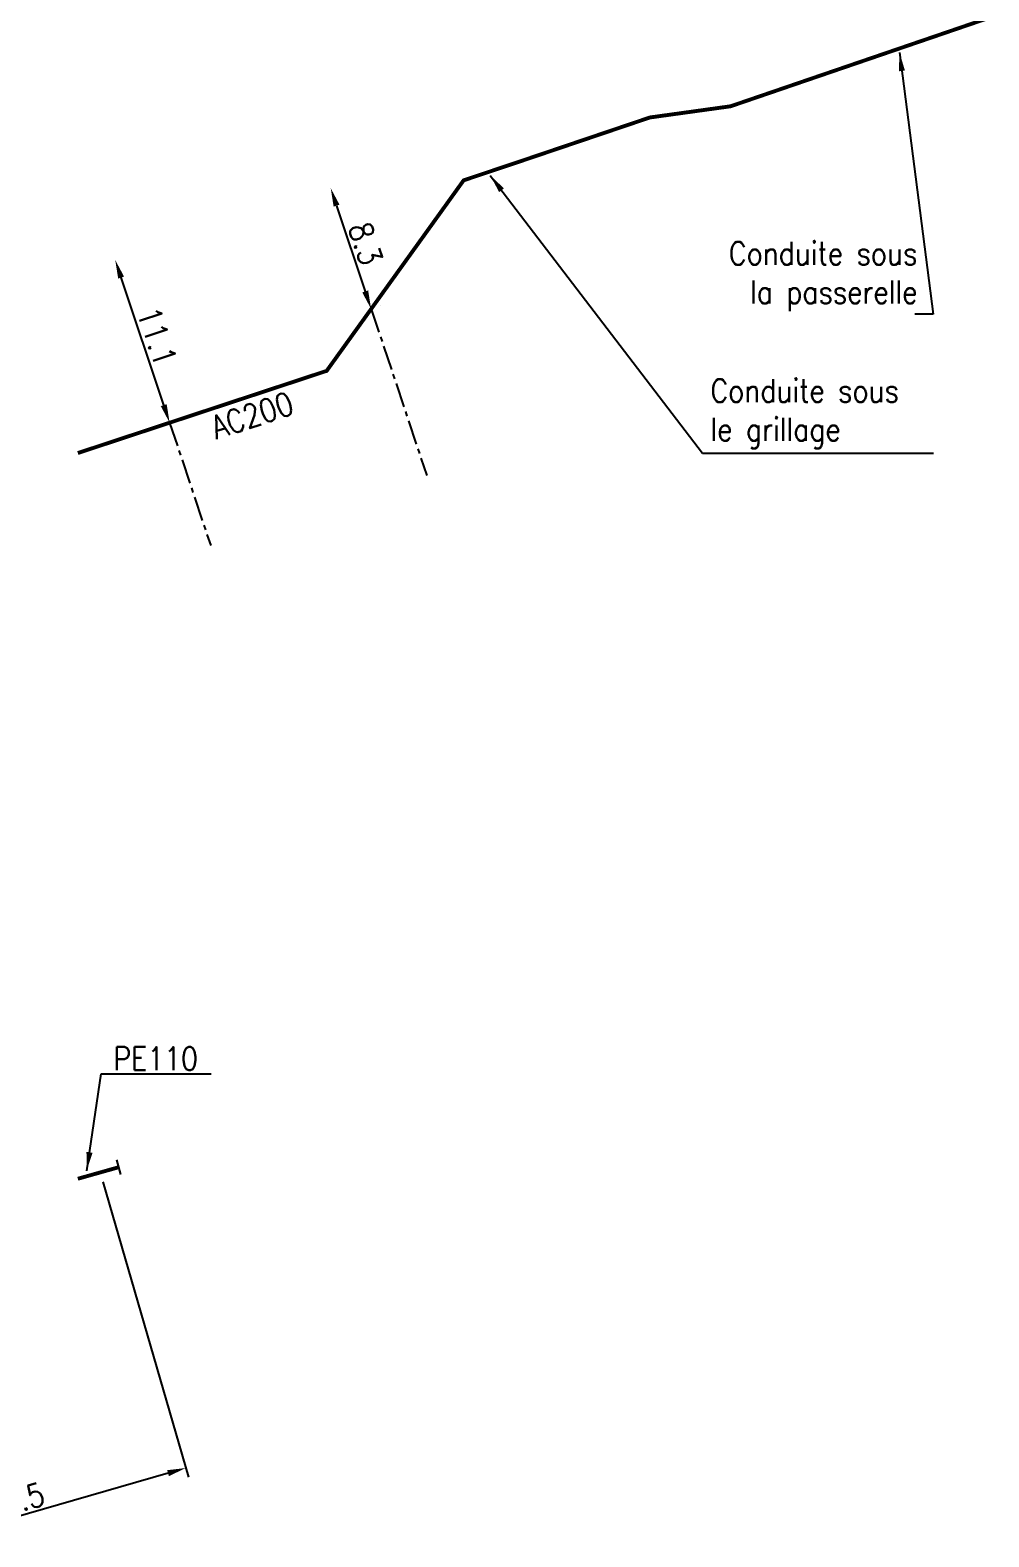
# Model space of a CAD drawing. Header units: millimetres. Extents: x 100882 to 102000, y 121995 to 123000.
# Drawn here: x 100996.9 to 101058.9, y 122137.4 to 122234.9 of the extents above; entities that cross this region are included whole.
import ezdxf
from ezdxf.enums import TextEntityAlignment as Align

# ---------------------------------------------------------------- set-up
doc = ezdxf.new("R2010")
doc.units = ezdxf.units.MM
doc.header["$PDMODE"] = 34
for name, pattern in [('CENTER', [50.8, 31.75, -6.35, 6.35, -6.35]), ('L_25_AP', [2000, 1000, 1000]), ('L_25_PE', [2000, 1000, 1000])]:
    doc.linetypes.add(name, pattern=pattern)
doc.layers.get('0').update_dxf_attribs({"linetype": 'CONTINUOUS'})
doc.layers.get('DEFPOINTS').update_dxf_attribs({"linetype": 'CONTINUOUS'})
doc.layers.add('L_150', color=1, linetype='CONTINUOUS')
doc.layers.add('L_340', color=7, linetype='CONTINUOUS')
doc.styles.add('G_ROMANS', font='ROMANS.SHX', dxfattribs={"width": 0.75})
doc.styles.get("Standard").update_dxf_attribs({"font": 'romans.shx', "width": 0.85})
doc.dimstyles.get("Standard").update_dxf_attribs({"dimtxt": 1.5, "dimasz": 1.2, "dimexe": 0.625, "dimexo": 0.625, "dimgap": 0.25, "dimtad": 1, "dimdec": 1, "dimzin": 0, "dimdsep": 46, "dimtxsty": 'Standard', "dimcen": -0.5, "dimadec": 0, "dimazin": 0, "dimtfac": 1, "dimtdec": 1, "dimtmove": 0, "dimatfit": 3, "dimfxl": 0, "dimtolj": 1, "dimtzin": 0, "dimarcsym": 0})

# ---------------------------------------------------------------- blocks, each defined once
blk = doc.blocks.new('*D219')
at = {"layer": 'DEFPOINTS', "color": 0, "linetype": 'Continuous', "transparency": 16777216}
for p in [(101016.347, 122224.673), (101018.96, 122216.848), (101018.96, 122216.848)]:
    blk.add_point(p, dxfattribs=at)
at = {"layer": 'L_150', "color": 0, "linetype": 'Continuous', "lineweight": -2, "transparency": 16777216}
for p, q in [((101016.727, 122223.535), (101018.58, 122217.986)), ((101019.553, 122217.046), (101019.553, 122217.046))]:
    blk.add_line(p, q, dxfattribs=at)
at = {"layer": 'L_150', "color": 0, "linetype": 'Continuous', "transparency": 16777216}
for points in [[(101016.917, 122223.598), (101016.538, 122223.472), (101016.347, 122224.673)], [(101018.77, 122218.049), (101018.39, 122217.923), (101018.96, 122216.848)]]:
    blk.add_solid(points, dxfattribs=at)
at = {"layer": 'L_150', "color": 0, "linetype": 'Continuous', "transparency": 16777216, "insert": (101018.602, 122221.077), "char_height": 1.5, "attachment_point": 5, "rotation": 288.46448}
blk.add_mtext('\\A1;8.3', dxfattribs=at)
blk = doc.blocks.new('*D220')
at = {"layer": 'DEFPOINTS', "color": 0, "linetype": 'Continuous', "transparency": 16777216}
for p in [(101002.418, 122220.022), (101002.418, 122220.022), (101005.934, 122209.494)]:
    blk.add_point(p, dxfattribs=at)
at = {"layer": 'L_150', "color": 0, "linetype": 'Continuous', "lineweight": -2, "transparency": 16777216}
blk.add_line((101005.554, 122210.632), (101002.798, 122218.884), dxfattribs=at)
at = {"layer": 'L_150', "color": 0, "linetype": 'Continuous', "transparency": 16777216}
for points in [[(101002.988, 122218.947), (101002.608, 122218.821), (101002.418, 122220.022)], [(101005.743, 122210.695), (101005.364, 122210.568), (101005.934, 122209.494)]]:
    blk.add_solid(points, dxfattribs=at)
at = {"layer": 'L_150', "color": 0, "linetype": 'Continuous', "transparency": 16777216, "insert": (101005.124, 122215.075), "char_height": 1.5, "attachment_point": 5, "rotation": 288.46448}
blk.add_mtext('\\A1;11.1', dxfattribs=at)
blk = doc.blocks.new('*D532')
at = {"layer": 'DEFPOINTS', "color": 0, "linetype": 'Continuous', "transparency": 16777216}
for p in [(101001.45, 122160.991), (100882.186, 122110.855), (100883.549, 122106.145)]:
    blk.add_point(p, dxfattribs=at)
at = {"layer": 'L_340', "color": 0, "linetype": 'Continuous', "lineweight": -2, "transparency": 16777216}
for p, q in [((101001.624, 122160.39), (101007.158, 122141.268)), ((101005.831, 122141.535), (100884.702, 122106.479)), ((100882.36, 122110.255), (100883.723, 122105.545))]:
    blk.add_line(p, q, dxfattribs=at)
at = {"layer": 'L_340', "color": 0, "linetype": 'Continuous', "transparency": 16777216}
for points in [[(101005.776, 122141.727), (101005.887, 122141.343), (101006.984, 122141.868)], [(100884.647, 122106.671), (100884.758, 122106.286), (100883.549, 122106.145)]]:
    blk.add_solid(points, dxfattribs=at)
at = {"layer": 'L_340', "color": 0, "linetype": 'Continuous', "transparency": 16777216, "insert": (100995.416, 122139.561), "char_height": 1.5, "attachment_point": 5, "rotation": 16.14101}
blk.add_mtext('\\A1;128.5', dxfattribs=at)
blk = doc.blocks.new('L_340_07')
at = {"color": 0, "linetype": 'Continuous', "const_width": 0.25, "flags": 128}
blk.add_lwpolyline([(0, 0), (1.25, 0)], dxfattribs=at)
at = {"color": 0, "linetype": 'Continuous', "flags": 128}
blk.add_lwpolyline([(1.25, -0.5), (1.25, 0.5)], dxfattribs=at)
at = {"color": 0, "linetype": 'Continuous', "style": 'G_ROMANS', "width": 0.75, "flags": 3}
for tag, p in [('DEF_LEG', (0.723, -3.465)), ('DEF_COUP', (0.723, -5.965)), ('DEF_TYPE', (0.723, -8.465))]:
    blk.add_attdef(tag, text='', height=1.2, dxfattribs=at).set_placement(p, align=Align.MIDDLE)

msp = doc.modelspace()

# ---------------------------------------------------------------- linework, layer by layer
at = {"layer": 'L_150', "linetype": 'L_25_AP', "const_width": 0.25, "flags": 128}
msp.add_lwpolyline([(101000, 122207.532), (101005.934, 122209.494), (101016.088, 122212.85), (101018.96, 122216.848), (101024.943, 122225.177), (101028.338, 122226.315), (101036.983, 122229.242), (101042.198, 122229.966), (101042.198, 122229.966), (101063.978, 122237.426), (101084.591, 122243.034), (101084.591, 122243.034), (101091.603, 122244.818), (101128.672, 122255.889), (101149.878, 122262.447), (101155.711, 122264.245), (101168.935, 122268.322), (101168.935, 122268.322), (101191.262, 122275.866), (101213.957, 122283.972), (101238.105, 122292.869), (101258.532, 122300.436), (101275.678, 122306.68), (101318.491, 122320.681), (101319.338, 122320.949), (101319.815, 122321.1)], dxfattribs=at)
at = {"layer": 'L_150', "color": 7, "linetype": 'CENTER', "ltscale": 0.05, "flags": 128}
for points in [[(101018.96, 122216.848), (101022.555, 122206.082)], [(101005.934, 122209.494), (101008.588, 122201.544)]]:
    msp.add_lwpolyline(points, dxfattribs=at)
at = {"layer": 'L_150', "linetype": 'L_25_PE', "const_width": 0.25, "flags": 128}
msp.add_lwpolyline([(101000, 122160.581), (101001.45, 122160.991)], dxfattribs=at)

# ---------------------------------------------------------------- block references
at = {"layer": 'L_340', "rotation": 15.76730503066885}
msp.add_blockref('L_340_07', (101001.45, 122160.991), dxfattribs=at)

# ---------------------------------------------------------------- texts
at = {"layer": 'L_150', "linetype": 'Continuous', "width": 0.85}
msp.add_text('AC200', height=1.5, rotation=18.28903, dxfattribs=at).set_placement((101008.942, 122208.416))
at = {"layer": 'L_150', "linetype": 'Continuous', "char_height": 1.5}
for s, insert, attachment_point in [('\\A1;Conduite sous\\Pla passerelle', (101054.276, 122216.702), 9), ('\\A1;Conduite sous\\Ple grillage', (101040.9, 122207.819), 7), ('\\A1;PE110', (101002.305, 122167.611), 7)]:
    msp.add_mtext(s, dxfattribs=dict(at, insert=insert, attachment_point=attachment_point))

# ---------------------------------------------------------------- dimensions: what is measured, and where the dimension line sits
at = {"layer": 'L_150', "linetype": 'Continuous'}
for base, p1, p2, angle, picture, middle in [((101018.96, 122216.848), (101016.347, 122224.673), (101018.96, 122216.848), 108.46448, '*D219', (101017.654, 122220.761)), ((101002.418, 122220.022), (101005.934, 122209.494), (101002.418, 122220.022), 288.46448, '*D220', (101004.176, 122214.758))]:
    dim = msp.add_linear_dim(base=base, p1=p1, p2=p2, angle=angle, dimstyle='Standard', dxfattribs=at)
    dim.commit()
    dim.dimension.update_dxf_attribs({"geometry": picture, "text_midpoint": middle, "dimtype": 160})
at = {"layer": 'L_340', "linetype": 'Continuous'}
dim = msp.add_linear_dim(base=(100883.549, 122106.145), p1=(101001.45, 122160.991), p2=(100882.186, 122110.855), angle=16.14101, dimstyle='Standard', dxfattribs=at)
dim.commit()
dim.dimension.update_dxf_attribs({"geometry": '*D532', "text_midpoint": (100995.694, 122138.601), "dimtype": 160})

# ---------------------------------------------------------------- leaders
at = {"layer": 'L_150', "linetype": 'Continuous'}
msp.add_leader([(101053.12, 122233.448), (101055.304, 122216.513), (101054.104, 122216.513)], dimstyle='Standard', dxfattribs=at)
at = {"layer": 'L_150', "linetype": 'Continuous', "annotation_type": 0, "has_hookline": 1, "hookline_direction": 0}
for points, text_width in [([(101026.665, 122225.49), (101040.379, 122207.518), (101041.579, 122207.518)], 13.479), ([(101000.575, 122161.105), (101001.517, 122167.361), (101002.717, 122167.361)], 5.646)]:
    msp.add_leader(points, dimstyle='Standard', dxfattribs=dict(at, text_width=text_width))

doc.saveas('drawing.dxf')
